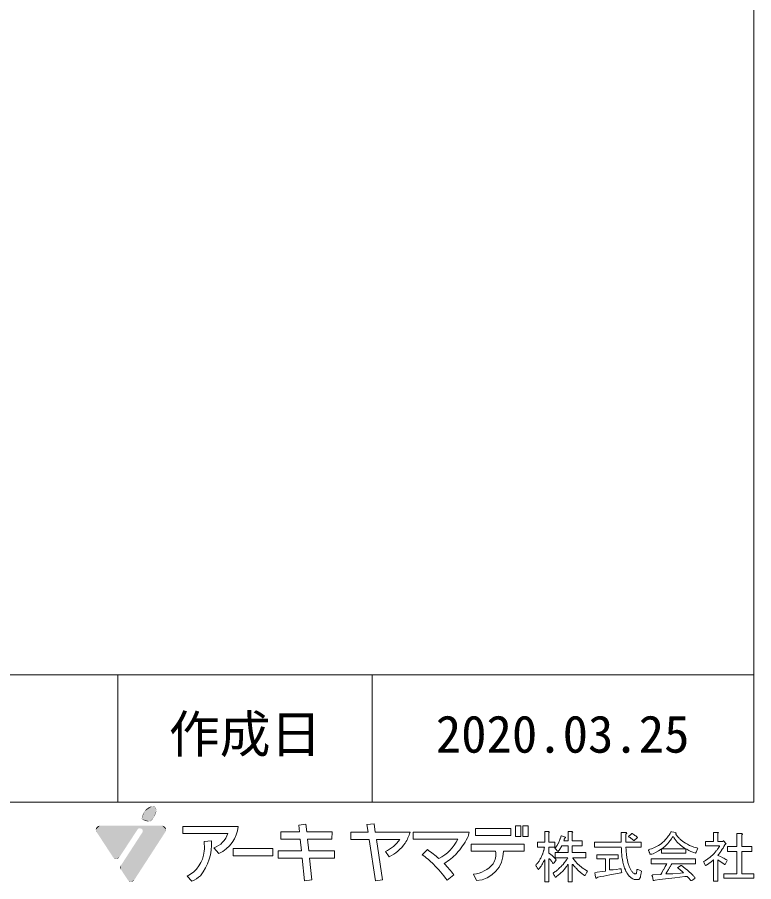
# Model space of a CAD drawing. Units: millimetres on the paper, enlarged 4 times. Extents: x -540 to 540, y -377 to 368.
# Drawn here: x 308.3 to 540, y -377.1 to -105.2 of the extents above; entities that cross this region are included whole.
import ezdxf
from ezdxf.enums import TextEntityAlignment as Align

# ---------------------------------------------------------------- set-up
doc = ezdxf.new("R2010")
doc.units = ezdxf.units.MM
doc.header["$LTSCALE"] = 4
doc.layers.add('E-E', color=7, linetype='Continuous')
doc.layers.add('F-F', color=7, linetype='Continuous', lineweight=9)
doc.styles.add('ＭＳ ゴシック', font='')
doc.styles.get('ＭＳ ゴシック').set_extended_font_data('MS Gothic')

msp = doc.modelspace()

# ---------------------------------------------------------------- hatches: boundary and pattern name
at = {"layer": 'F-F'}
for color, points in [(70, [(350.764, -353.318, 0.2), (348.401, -354.882)]), (70, [(351.681, -353.538, 0.2), (350.764, -353.318)]), (70, [(348.401, -354.882, 0.09), (347.437, -357.344)]), (70, [(351.171, -357.047, 0.09), (352.131, -354.586)]), (70, [(352.131, -354.586, 0.15), (351.681, -353.538)]), (70, [(347.437, -357.344, 0.15), (350.017, -358.13)]), (70, [(350.017, -358.13, 0.13), (351.171, -357.047)]), (5, [(334.263, -359.461, 0.41), (333.034, -360.692)]), (5, [(333.034, -360.692, 0.12), (333.184, -361.266)]), (5, [(355.15, -360.689, 0.41), (353.901, -359.46)]), (5, [(354.956, -361.349, 0.17), (355.15, -360.689)]), (5, [(338.57, -369.51, 0.2), (339.447, -369.884)]), (5, [(339.447, -369.884, 0.25), (340.475, -369.323)]), (5, [(340.996, -371.879, 0.16), (340.771, -372.575)]), (5, [(340.771, -372.575, 0.15), (340.984, -373.269)]), (5, [(343.264, -376.725, 0.19), (344.11, -377.065)]), (5, [(344.11, -377.065, 0.26), (345.157, -376.478)])]:
    msp.add_hatch(color=color, dxfattribs=at).paths.add_polyline_path(points)

# ---------------------------------------------------------------- linework, layer by layer
for p, q in [((340, -352), (340, -312)), ((420, -352), (420, -312)), ((420.557, -358.827), (418.332, -359.087)), ((420.964, -361.515), (420.557, -358.827)), ((391.21, -361.379), (391.21, -363.64)), ((397.14, -361.379), (391.21, -361.379)), ((399.148, -358.999), (396.924, -359.259)), ((396.924, -359.259), (397.14, -361.379)), ((399.395, -361.379), (399.148, -358.999)), ((407.352, -361.379), (399.395, -361.379)), ((407.34, -363.64), (407.352, -361.379)), ((413.286, -361.515), (413.286, -363.777)), ((418.696, -361.515), (413.286, -361.515)), ((418.332, -359.087), (418.696, -361.515)), ((431.901, -361.515), (420.964, -361.515)), ((528.892, -361.599), (527.356, -361.599)), ((360.453, -361.894), (374.603, -361.894)), ((367.083, -364.391), (369.482, -364.223)), ((391.21, -363.64), (397.37, -363.64)), ((397.37, -363.64), (397.753, -367.395)), ((399.628, -363.64), (407.34, -363.64)), ((400.017, -367.395), (399.628, -363.64)), ((413.286, -363.777), (419.035, -363.777)), ((419.035, -363.777), (420.988, -376.815)), ((423.232, -376.49), (421.307, -363.777)), ((421.307, -363.777), (428.669, -363.777)), ((432.889, -363.705), (446.909, -363.705)), ((482.925, -364.234), (486.086, -364.234)), ((486.086, -364.234), (486.086, -365.814)), ((371.73, -368.237), (370.197, -366.454)), ((435.746, -368.564), (437.382, -366.972)), ((474.188, -366.166), (471.949, -366.166)), ((475.549, -366.166), (477.481, -366.166)), ((481.608, -365.814), (481.608, -367.922)), ((482.925, -365.814), (482.925, -367.922)), ((482.925, -365.814), (486.086, -365.814)), ((498.335, -366.166), (489.906, -366.166)), ((499.784, -366.166), (504.569, -366.166)), ((510.979, -366.868), (510.979, -368.097)), ((529.287, -365.814), (524.809, -365.814)), ((536.224, -365.99), (539.385, -365.99)), ((539.385, -365.99), (539.385, -367.57)), ((390.357, -367.395), (390.357, -369.657)), ((397.753, -367.395), (390.357, -367.395)), ((390.357, -369.657), (397.983, -369.657)), ((397.983, -369.657), (398.706, -376.746)), ((408.134, -367.395), (400.017, -367.395)), ((400.251, -369.657), (408.126, -369.657)), ((400.95, -376.422), (400.251, -369.657)), ((408.126, -369.657), (408.134, -367.395)), ((425.279, -369.263), (424.188, -367.546)), ((451.148, -367.472), (458.801, -367.472)), ((461.253, -367.472), (467.74, -367.472)), ((481.52, -369.502), (477.569, -369.502)), ((483.057, -369.502), (487.227, -369.502)), ((497.325, -368.624), (490.608, -368.624)), ((490.608, -368.624), (490.608, -369.853)), ((497.325, -368.624), (497.325, -369.908)), ((534.688, -367.57), (531.746, -367.57)), ((534.688, -367.57), (534.688, -374.595)), ((536.224, -367.57), (536.224, -374.595)), ((536.224, -367.57), (539.385, -367.57)), ((474.276, -370.205), (474.276, -377.054)), ((481.608, -371.61), (481.608, -377.054)), ((493.33, -369.853), (490.608, -369.853)), ((494.647, -369.908), (497.325, -369.908)), ((521.736, -369.853), (507.731, -369.853)), ((507.731, -369.853), (507.731, -371.434)), ((512.648, -371.434), (507.731, -371.434)), ((514.228, -371.434), (521.736, -371.434)), ((521.736, -369.853), (521.736, -371.434)), ((527.356, -370.205), (527.356, -376.878)), ((445.672, -374.888), (443.538, -376.563)), ((452.792, -376.727), (451.871, -374.717)), ((530.648, -374.595), (530.648, -376)), ((534.688, -374.595), (530.648, -374.595)), ((536.224, -374.595), (540, -374.595)), ((540, -374.595), (540, -376)), ((363.258, -376.878), (361.733, -375.28)), ((398.706, -376.746), (400.95, -376.422)), ((420.988, -376.815), (423.232, -376.49)), ((540, -376), (530.648, -376))]:
    msp.add_line(p, q, dxfattribs=at)
for points in [[(-540, 368), (540, 368), (540, -352), (-540, -352)], [(540, -312), (160.473, -312), (60, -312)], [(377.787, -359.654), (360.453, -359.654), (360.453, -361.894)], [(450.453, -361.444), (432.889, -361.444), (432.889, -363.705)], [(452.488, -360.284), (452.488, -362.546), (463.635, -362.546)], [(463.635, -362.546), (463.647, -360.284), (452.488, -360.284)], [(475.505, -361.248), (474.276, -361.248), (474.276, -364.585)], [(475.505, -361.248), (475.768, -361.424), (475.593, -361.599), (475.549, -361.775), (475.549, -364.585)], [(482.881, -361.248), (481.608, -361.248), (481.608, -364.234), (480.247, -364.234)], [(482.881, -361.248), (483.1, -361.424), (482.925, -361.599), (482.925, -364.234)], [(499.96, -361.599), (498.291, -361.599), (498.291, -364.585)], [(499.96, -361.599), (500.047, -361.775), (499.784, -362.126), (499.784, -364.585)], [(514.228, -361.424), (513.965, -361.424), (513.789, -361.775), (513.658, -361.951), (513.57, -362.126), (513.306, -362.478), (513.219, -362.653), (512.823, -363.18), (512.648, -363.356), (512.384, -363.707), (511.682, -364.409), (511.462, -364.585), (511.287, -364.761), (510.848, -365.112), (510.057, -365.639), (509.443, -365.99), (508.74, -366.341), (507.862, -366.692), (507.335, -366.868), (506.896, -367.044), (506.94, -367.219), (507.028, -367.395), (507.072, -367.57), (507.16, -367.746), (507.204, -367.922), (507.292, -368.097), (507.335, -368.273), (507.423, -368.449)], [(514.228, -361.424), (515.458, -361.599), (515.633, -361.775), (515.458, -361.951), (515.502, -362.126), (516.028, -362.829), (516.38, -363.18), (516.511, -363.356), (516.687, -363.531), (516.906, -363.707), (517.082, -363.882), (517.741, -364.409), (518.531, -364.936), (519.146, -365.287), (519.848, -365.639), (520.726, -365.99), (521.209, -366.166), (521.78, -366.341), (522.394, -366.517), (522.351, -366.692), (522.175, -367.044), (522.131, -367.219), (521.955, -367.57), (521.912, -367.746), (521.736, -368.097), (521.648, -368.097)], [(527.356, -361.599), (527.356, -364.409), (524.809, -364.409), (524.809, -365.814)], [(528.892, -361.599), (528.717, -361.775), (528.673, -361.951), (528.673, -364.234), (528.761, -364.409)], [(479.5, -362.653), (479.412, -362.653), (479.369, -362.829), (479.281, -363.004), (479.193, -363.356), (479.105, -363.531), (479.061, -363.707), (478.973, -363.882), (478.93, -364.058), (478.754, -364.409), (478.71, -364.585), (478.447, -365.112), (478.315, -365.287), (478.139, -365.639), (477.612, -366.341), (477.437, -366.517), (477.964, -367.044), (478.095, -367.219), (478.447, -367.57)], [(479.5, -362.653), (480.203, -362.829), (480.817, -363.004), (480.817, -363.18), (480.554, -363.356), (480.51, -363.531), (480.422, -363.707), (480.334, -364.058), (480.247, -364.234)], [(501.804, -361.951), (501.628, -361.951), (501.408, -362.126), (501.233, -362.302), (500.794, -362.653), (500.618, -362.829), (500.794, -363.004), (501.101, -363.18), (501.364, -363.356), (502.243, -364.058)], [(501.804, -361.951), (502.418, -362.302), (502.638, -362.478), (502.901, -362.653), (503.121, -362.829), (503.296, -363.004), (503.428, -363.18), (502.989, -363.531), (502.813, -363.707), (502.374, -364.058), (502.243, -364.058)], [(514.711, -362.829), (514.799, -363.004), (514.931, -363.18), (515.019, -363.356), (515.941, -364.585), (516.819, -365.463), (517.477, -365.99), (518.268, -366.517), (518.575, -366.692), (511.111, -366.692)], [(514.711, -362.829), (514.58, -362.829), (514.448, -363.004), (514.36, -363.18), (514.228, -363.356), (514.141, -363.531), (513.35, -364.585), (513.175, -364.761), (513.043, -364.936), (511.989, -365.99), (511.111, -366.692)], [(530.473, -364.234), (531.351, -365.112), (531.175, -365.287), (530.912, -365.463), (530.648, -365.99), (530.517, -366.166), (530.341, -366.517), (530.209, -366.692), (530.122, -366.868), (529.726, -367.395), (529.639, -367.57), (528.98, -368.449), (528.804, -368.624), (528.673, -368.8), (529.024, -368.975), (529.507, -369.151), (530.297, -369.502), (530.648, -369.678), (531.263, -370.029), (531.527, -370.205), (531.614, -370.38), (531, -371.61), (530.824, -371.61)], [(530.473, -364.234), (530.341, -364.234), (530.253, -364.409), (528.761, -364.409)], [(536.4, -361.951), (534.688, -361.951), (534.688, -365.99)], [(536.4, -361.951), (536.488, -362.126), (536.312, -362.302), (536.224, -362.478), (536.224, -365.99)], [(467.74, -367.472), (467.752, -365.21), (451.148, -365.21), (451.148, -367.472)], [(474.188, -366.166), (474.1, -366.517), (474.1, -366.692), (473.968, -367.219), (473.881, -367.395), (473.749, -367.922), (473.661, -368.097), (473.617, -368.273), (473.529, -368.449), (473.485, -368.624), (473.31, -368.975), (473.266, -369.151), (473.002, -369.678), (472.871, -369.853), (472.695, -370.205), (472.563, -370.38), (472.476, -370.556), (471.949, -371.258), (471.773, -371.434), (471.641, -371.61), (471.466, -371.785), (471.466, -371.961), (471.554, -372.136), (471.685, -372.312), (471.773, -372.488), (471.905, -372.663), (471.993, -372.839), (472.124, -373.015), (472.212, -373.19)], [(474.276, -364.585), (471.949, -364.585), (471.949, -366.166)], [(475.549, -364.585), (477.481, -364.585), (477.481, -366.166)], [(475.549, -366.166), (475.549, -368.097), (476.076, -368.449), (476.734, -368.975), (477.612, -369.853), (477.876, -370.205), (477.217, -371.083), (477.042, -371.258), (476.91, -371.434)], [(481.608, -365.814), (479.632, -365.814), (479.369, -366.341), (479.237, -366.517), (479.061, -366.868), (478.534, -367.57), (478.447, -367.57)], [(498.291, -364.585), (489.906, -364.585), (489.906, -366.166)], [(498.335, -366.166), (498.335, -366.341), (498.379, -366.517), (498.379, -367.395), (498.423, -367.57), (498.423, -368.097), (498.467, -368.273), (498.467, -368.624), (498.511, -368.8), (498.511, -368.975), (498.555, -369.151), (498.555, -369.327), (498.599, -369.502), (498.599, -369.678), (498.686, -370.029), (498.686, -370.205), (498.818, -370.732), (498.818, -370.907), (499.038, -371.785), (499.125, -371.961), (499.257, -372.488), (499.345, -372.663), (499.389, -372.839), (499.652, -373.366), (499.696, -373.541), (499.784, -373.717), (499.916, -373.893), (500.091, -374.244), (500.223, -374.419), (500.311, -374.595), (500.838, -375.298), (501.189, -375.649), (501.408, -375.824), (501.935, -376.176), (502.374, -376.351)], [(499.784, -364.585), (504.569, -364.585), (504.569, -366.166)], [(499.784, -366.166), (499.784, -366.517), (499.828, -366.692), (499.828, -367.044), (499.872, -367.219), (499.872, -367.57), (499.916, -367.746), (499.916, -367.922), (499.96, -368.097), (499.96, -368.449), (500.003, -368.624), (500.003, -368.8), (500.091, -369.151), (500.091, -369.327), (500.135, -369.502), (500.135, -369.678), (500.267, -370.205), (500.267, -370.38), (500.53, -371.434), (500.618, -371.61), (500.706, -371.961), (500.794, -372.136), (500.838, -372.312), (501.364, -373.366), (501.496, -373.541), (501.584, -373.717), (501.716, -373.893), (501.891, -374.068), (502.023, -374.244), (502.243, -374.419), (502.55, -374.595)], [(510.979, -366.868), (510.848, -366.868), (510.057, -367.395), (509.135, -367.922), (508.345, -368.273), (507.906, -368.449), (507.423, -368.449)], [(518.926, -366.868), (518.663, -366.868), (518.663, -368.097), (510.979, -368.097)], [(518.926, -366.868), (519.541, -367.219), (520.243, -367.57), (521.121, -367.922), (521.648, -368.097)], [(529.287, -365.814), (529.2, -365.99), (529.068, -366.166), (528.98, -366.341), (528.717, -366.692), (528.629, -366.868), (528.365, -367.219), (528.19, -367.395), (527.926, -367.746), (527.751, -367.922), (527.619, -368.097), (526.917, -368.8), (526.697, -368.975), (526.521, -369.151), (526.082, -369.502), (525.819, -369.678), (525.599, -369.853), (524.809, -370.38), (524.502, -370.556), (524.238, -370.732), (524.414, -371.083), (524.458, -371.258), (524.809, -371.961)], [(534.688, -365.99), (531.746, -365.99), (531.746, -367.57)], [(481.52, -369.502), (481.432, -369.678), (481.3, -369.853), (481.213, -370.029), (480.817, -370.556), (480.73, -370.732), (480.598, -370.907), (480.422, -371.083), (480.027, -371.61), (479.676, -371.961), (479.544, -372.136), (478.842, -372.839), (478.622, -373.015), (478.447, -373.19), (478.227, -373.366), (478.051, -373.541), (477.832, -373.717), (477.569, -373.893), (476.91, -374.419), (477.173, -374.946), (477.305, -375.122), (477.569, -375.649)], [(481.608, -367.922), (477.569, -367.922), (477.569, -369.502)], [(482.925, -367.922), (487.227, -367.922), (487.227, -369.502)], [(483.057, -369.502), (483.144, -369.678), (483.935, -370.732), (484.11, -370.907), (484.242, -371.083), (484.593, -371.434), (484.813, -371.61), (484.988, -371.785), (486.086, -372.663), (487.403, -373.541), (487.71, -373.717), (487.535, -374.068), (487.403, -374.244), (486.964, -375.122), (486.744, -375.122)], [(474.276, -370.205), (474.144, -370.205), (473.968, -370.556), (473.924, -370.732), (473.661, -371.258), (473.529, -371.434), (473.354, -371.785), (473.09, -372.136), (473.002, -372.312), (472.607, -372.839), (472.432, -373.015), (472.3, -373.19), (472.212, -373.19)], [(475.768, -369.853), (475.549, -369.853), (475.549, -377.054), (474.276, -377.054)], [(475.768, -369.853), (475.944, -370.029), (476.471, -370.732), (476.559, -370.907), (476.69, -371.083), (476.778, -371.258), (476.91, -371.434)], [(481.608, -371.61), (481.52, -371.61), (481.388, -371.785), (481.3, -371.961), (481.169, -372.136), (481.081, -372.312), (480.422, -373.19), (480.247, -373.366), (480.115, -373.541), (479.061, -374.595), (477.964, -375.473), (477.7, -375.649), (477.569, -375.649)], [(483.1, -371.61), (482.925, -371.61), (482.925, -377.054), (481.608, -377.054)], [(483.1, -371.61), (483.496, -372.136), (483.671, -372.312), (483.803, -372.488), (483.978, -372.663), (484.11, -372.839), (484.813, -373.541), (485.032, -373.717), (485.208, -373.893), (485.647, -374.244), (485.822, -374.419), (486.042, -374.595), (486.305, -374.771), (486.744, -375.122)], [(493.33, -369.853), (493.33, -373.717), (492.276, -373.893), (490.784, -374.068), (489.993, -374.244), (490.169, -374.946), (490.169, -375.122), (490.345, -375.824), (490.476, -376)], [(494.647, -369.853), (494.647, -369.908), (494.647, -373.366)], [(512.648, -371.434), (512.516, -371.61), (512.165, -372.312), (512.033, -372.488), (511.682, -373.19), (511.55, -373.366), (511.199, -374.068), (511.067, -374.244), (510.804, -374.771), (508.301, -374.946), (507.994, -375.122), (508.038, -375.298), (508.126, -375.473), (508.389, -376.527), (508.521, -376.702)], [(514.228, -371.434), (514.053, -371.785), (513.921, -371.961), (513.833, -372.136), (513.702, -372.312), (513.526, -372.663), (513.394, -372.839), (513.306, -373.015), (513.175, -373.19), (512.999, -373.541), (512.867, -373.717), (512.78, -373.893), (512.648, -374.068), (512.472, -374.419), (512.34, -374.595)], [(517.258, -371.961), (517.082, -371.961), (516.028, -372.663), (516.204, -372.839), (517.521, -373.893), (517.697, -374.068), (517.916, -374.244), (516.95, -374.419), (514.58, -374.595), (512.34, -374.595)], [(517.258, -371.961), (517.697, -372.312), (517.96, -372.488), (518.838, -373.19), (519.014, -373.366), (519.453, -373.717), (519.629, -373.893), (519.848, -374.068), (520.199, -374.419), (520.419, -374.595), (520.946, -375.122), (521.077, -375.298), (521.253, -375.473), (521.516, -375.824), (521.604, -376), (521.297, -376.176), (520.77, -376.527), (520.463, -376.702), (520.199, -376.702)], [(527.356, -370.205), (527.268, -370.205), (527.092, -370.38), (526.214, -371.083), (525.951, -371.258), (525.731, -371.434), (525.204, -371.785), (524.897, -371.961), (524.809, -371.961)], [(528.761, -370.205), (528.673, -370.205), (528.673, -376.878), (527.356, -376.878)], [(528.761, -370.205), (529.068, -370.38), (530.122, -371.083), (530.561, -371.434), (530.824, -371.61)], [(498.291, -373.015), (498.335, -373.19), (498.335, -373.366), (498.423, -373.717), (498.423, -373.893), (498.467, -374.068), (498.159, -374.244), (496.491, -374.595), (494.735, -374.946), (492.891, -375.298), (491.925, -375.473), (490.915, -375.649), (490.696, -375.824), (490.608, -376), (490.476, -376)], [(498.291, -373.015), (497.808, -373.015), (496.842, -373.19), (495.789, -373.366), (494.647, -373.366)], [(503.56, -373.19), (503.911, -373.366), (504.701, -373.717), (504.701, -373.893), (504.613, -374.244), (504.613, -374.419), (504.526, -374.771), (504.526, -374.946), (504.438, -375.298), (504.438, -375.473), (504.394, -375.649), (504.218, -376), (504.087, -376.176), (503.867, -376.351), (502.374, -376.351)], [(503.56, -373.19), (503.252, -373.19), (503.252, -373.541), (503.208, -373.717), (503.208, -373.893), (503.165, -374.068), (503.165, -374.244), (503.077, -374.419), (502.945, -374.595), (502.55, -374.595)], [(519.058, -375.473), (518.355, -375.473), (516.775, -375.649), (515.15, -375.824), (510.409, -376.351), (508.96, -376.527), (508.696, -376.702), (508.521, -376.702)], [(519.058, -375.473), (519.233, -375.649), (519.453, -375.824), (519.585, -376), (519.76, -376.176), (519.892, -376.351), (520.068, -376.527), (520.199, -376.702)]]:
    msp.add_lwpolyline(points, dxfattribs=at)
for points in [[(465.077, -359.482), (465.077, -362.808), (466.756, -362.808), (466.756, -359.482)], [(467.416, -359.482), (467.416, -362.808), (469.095, -362.808), (469.095, -359.482)], [(388.764, -368.928), (388.772, -366.667), (376.242, -366.667), (376.242, -368.928)]]:
    msp.add_lwpolyline(points, close=True, dxfattribs=at)
for centre, radius, start, end in [((367.295, -358.676), 10.539, 294.8858, 354.69747), ((418.966, -357.721), 13.48, 327.63749, 343.65418), ((444.433, -360.79), 6.056, 335.50113, 353.79682), ((352.99, -364.948), 16.508, 321.70219, 2.51808), ((367.613, -359.549), 7.372, 290.51409, 341.45837), ((419.224, -357.169), 11.503, 295.56538, 324.94095), ((434.329, -357.348), 14.095, 298.08031, 333.1921), ((428.223, -351.804), 24.576, 318.37205, 332.10657), ((351.678, -366.294), 15.522, 355.59126, 7.04088), ((419.636, -357.508), 13.039, 295.64126, 325.26891), ((413.735, -400.779), 41.256, 48.70056, 55.02812), ((357.753, -366.73), 9.431, 294.95827, 355.39657), ((412.533, -399.211), 38.446, 45.98543, 52.85886), ((428.001, -349.749), 26.143, 304.1408, 315.32696), ((452.141, -367.637), 9.114, 274.09817, 1.03795), ((452.542, -368.346), 6.32, 330.51445, 7.9511), ((399.753, -409.79), 54.965, 37.19387, 44.0673), ((413.107, -399.742), 40.966, 37.35157, 43.80171), ((450.576, -364.793), 10.009, 277.43741, 318.2533), ((359.325, -367.685), 9.999, 293.16671, 311.4624)]:
    msp.add_arc(centre, radius, start, end, dxfattribs=at)
at = {"layer": 'F-F', "color": 70}
for points in [[(350.764, -353.318), (348.401, -354.882), (351.681, -353.538), (352.131, -354.586)], [(348.401, -354.882), (347.437, -357.344), (352.131, -354.586), (351.171, -357.047)], [(347.437, -357.344), (350.017, -358.13), (351.171, -357.047)]]:
    msp.add_solid(points, dxfattribs=at)
at = {"layer": 'F-F', "color": 5}
for points in [[(353.901, -359.46), (333.034, -360.692), (346.947, -360.226)], [(353.901, -359.46), (334.263, -359.461), (333.034, -360.692)], [(333.034, -360.692), (346.346, -360.364), (346.947, -360.226)], [(333.034, -360.692), (340.475, -369.323), (346.346, -360.364)], [(333.034, -360.692), (339.447, -369.884), (340.475, -369.323)], [(333.034, -360.692), (338.57, -369.51), (339.447, -369.884)], [(333.034, -360.692), (333.184, -361.266), (338.57, -369.51)], [(353.901, -359.46), (347.65, -361.611), (340.996, -371.879)], [(340.996, -371.879), (355.15, -360.689), (353.901, -359.46)], [(340.996, -371.879), (354.956, -361.349), (355.15, -360.689)], [(340.996, -371.879), (345.157, -376.478), (354.956, -361.349)], [(353.901, -359.46), (346.947, -360.226), (347.512, -360.471)], [(353.901, -359.46), (347.512, -360.471), (347.774, -360.741)], [(353.901, -359.46), (347.791, -361.384), (347.65, -361.611)], [(353.901, -359.46), (347.774, -360.741), (347.791, -361.384)], [(340.996, -371.879), (340.771, -372.575), (340.984, -373.269)], [(340.996, -371.879), (340.984, -373.269), (343.264, -376.725)], [(340.996, -371.879), (344.11, -377.065), (345.157, -376.478)], [(340.996, -371.879), (343.264, -376.725), (344.11, -377.065)]]:
    msp.add_solid(points, dxfattribs=at)

# ---------------------------------------------------------------- texts
at = {"layer": 'E-E', "style": 'ＭＳ ゴシック'}
for s, p in [('作成日', (356, -340)), ('2020.03.25', (440, -340))]:
    msp.add_text(s, height=11.73, dxfattribs=at).set_placement(p, align=Align.BOTTOM_LEFT)

doc.saveas('drawing.dxf')
